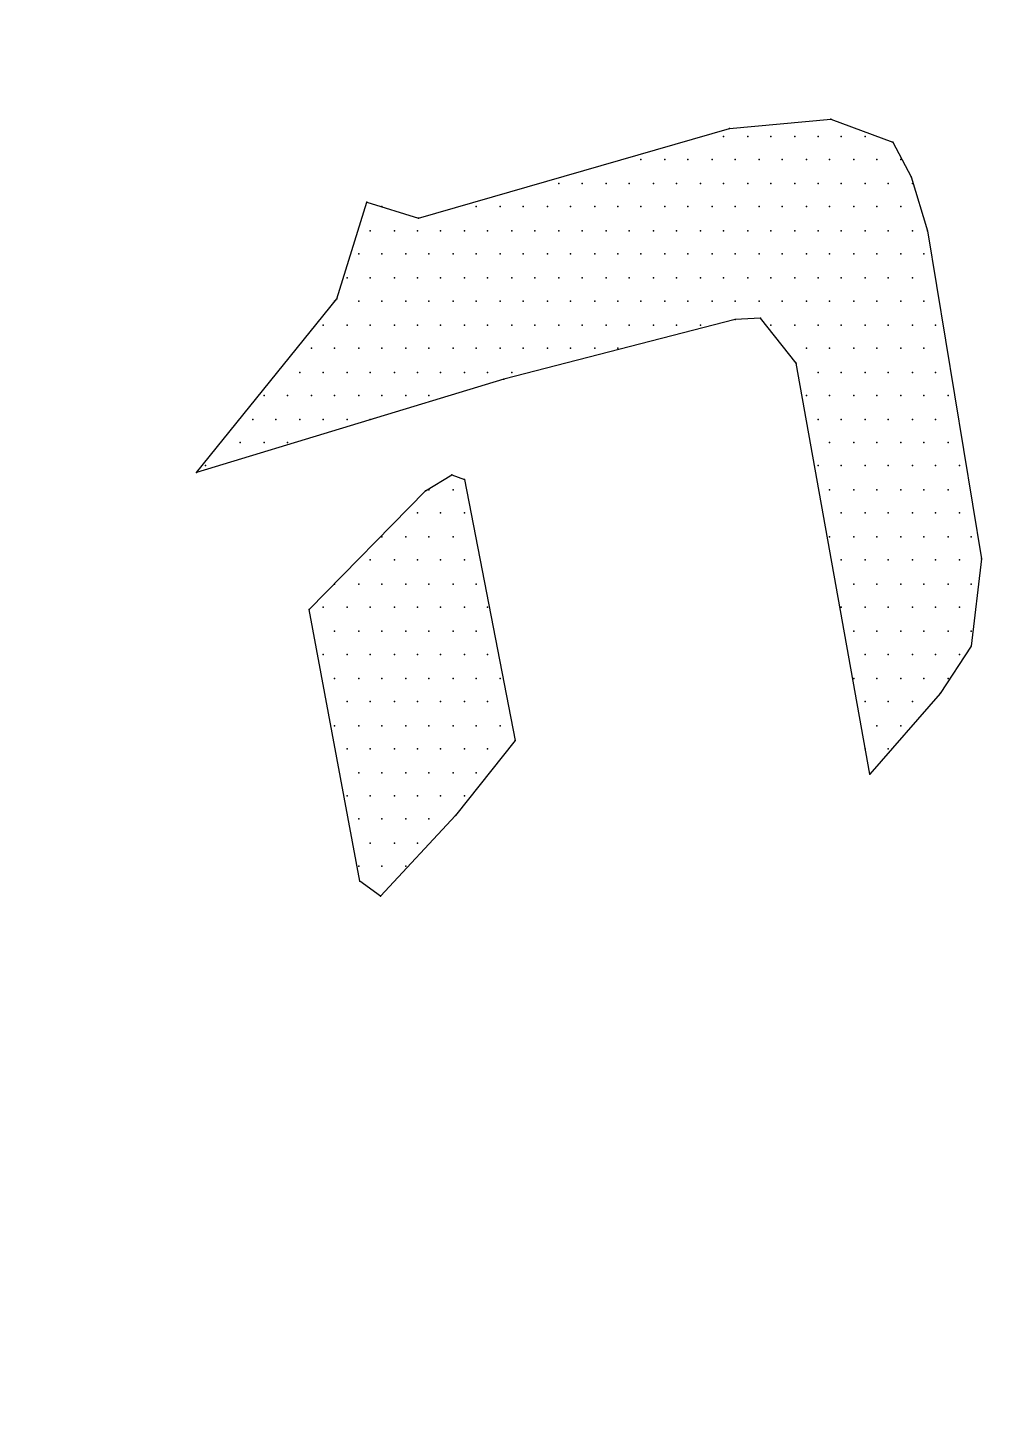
# Model space of a CAD drawing. Extents: x 180421 to 182279, y 668879 to 669787.
# Drawn here: x 181655.08 to 181659.53, y 669731.54 to 669737.87 of the extents above; entities that cross this region are included whole.
import ezdxf

# ---------------------------------------------------------------- set-up
doc = ezdxf.new("R2010")
doc.units = 0
doc.header["$LTSCALE"] = 2.5
doc.header["$MEASUREMENT"] = 0
doc.layers.add('KOTERET', color=1, linetype='CONTINUOUS')

msp = doc.modelspace()

# ---------------------------------------------------------------- linework, layer by layer
at = {"layer": 'KOTERET', "color": 1, "linetype": 'Continuous'}
msp.add_lwpolyline([(181659.6281, 669703.3352, 0.049045), (181670.0736, 669702.5857, 0.072972), (181685.3802, 669705.2459, 0.125195), (181695.1659, 669710.5821, 0.103069), (181700.5022, 669718.1035, 0.035565), (181700.8558, 669719.6289, 0.105225), (181700.613, 669724.2104, 0.105504), (181695.8363, 669731.4837, 0.107235), (181688.3729, 669736.2235, 0.064474), (181675.8901, 669739.6648, 0.055181), (181664.8007, 669739.9973, 0.081162), (181651.7742, 669737.3213, 0.05669), (181643.498, 669733.0354, 0.171614), (181637.4545, 669726.0102, 0.076301), (181636.5414, 669721.8932, 0.117637), (181638.0087, 669715.6122, 0.130118), (181642.7116, 669710.276, 0.070334), (181652.3812, 669705.1773, 0.047983), (181659.6281, 669703.3352)], format="xyb", dxfattribs=at)
at = {"layer": 'KOTERET', "color": 2, "linetype": 'Continuous'}
for points in [[(181658.2927, 669737.411), (181658.7572, 669737.4533)], [(181658.7572, 669737.4533), (181659.0422, 669737.3477)], [(181656.8676, 669736.9993), (181658.2927, 669737.411)], [(181658.2663, 669737.3741), (181658.2663, 669737.3741)], [(181658.3772, 669737.3741), (181658.3772, 669737.3741)], [(181658.4827, 669737.3741), (181658.4827, 669737.3741)], [(181658.5936, 669737.3741), (181658.5936, 669737.3741)], [(181658.6991, 669737.3741), (181658.6991, 669737.3741)], [(181658.8047, 669737.3741), (181658.8047, 669737.3741)], [(181658.9155, 669737.3741), (181658.9155, 669737.3741)], [(181659.0422, 669737.3477), (181659.1267, 669737.1894)], [(181657.8863, 669737.2685), (181657.8863, 669737.2685)], [(181657.9971, 669737.2685), (181657.9971, 669737.2685)], [(181658.1027, 669737.2685), (181658.1027, 669737.2685)], [(181658.2135, 669737.2685), (181658.2135, 669737.2685)], [(181658.3191, 669737.2685), (181658.3191, 669737.2685)], [(181658.4299, 669737.2685), (181658.4299, 669737.2685)], [(181658.5355, 669737.2685), (181658.5355, 669737.2685)], [(181658.6463, 669737.2685), (181658.6463, 669737.2685)], [(181658.7519, 669737.2685), (181658.7519, 669737.2685)], [(181658.8627, 669737.2685), (181658.8627, 669737.2685)], [(181658.9683, 669737.2685), (181658.9683, 669737.2685)], [(181659.0791, 669737.2685), (181659.0791, 669737.2685)], [(181659.1267, 669737.1894), (181659.2005, 669736.9413)], [(181657.5115, 669737.1577), (181657.5115, 669737.1577)], [(181657.6171, 669737.1577), (181657.6171, 669737.1577)], [(181657.7279, 669737.1577), (181657.7279, 669737.1577)], [(181657.8335, 669737.1577), (181657.8335, 669737.1577)], [(181657.9443, 669737.1577), (181657.9443, 669737.1577)], [(181658.0499, 669737.1577), (181658.0499, 669737.1577)], [(181658.1607, 669737.1577), (181658.1607, 669737.1577)], [(181658.2663, 669737.1577), (181658.2663, 669737.1577)], [(181658.3772, 669737.1577), (181658.3772, 669737.1577)], [(181658.4827, 669737.1577), (181658.4827, 669737.1577)], [(181658.5936, 669737.1577), (181658.5936, 669737.1577)], [(181658.6991, 669737.1577), (181658.6991, 669737.1577)], [(181658.8047, 669737.1577), (181658.8047, 669737.1577)], [(181658.9155, 669737.1577), (181658.9155, 669737.1577)], [(181659.0211, 669737.1577), (181659.0211, 669737.1577)], [(181659.1319, 669737.1577), (181659.1319, 669737.1577)], [(181656.4929, 669736.6299), (181656.6301, 669737.0732)], [(181656.6301, 669737.0732), (181656.8676, 669736.9993)], [(181656.6987, 669737.0521), (181656.6987, 669737.0521)], [(181657.1315, 669737.0521), (181657.1315, 669737.0521)], [(181657.2423, 669737.0521), (181657.2423, 669737.0521)], [(181657.3479, 669737.0521), (181657.3479, 669737.0521)], [(181657.4588, 669737.0521), (181657.4588, 669737.0521)], [(181657.5643, 669737.0521), (181657.5643, 669737.0521)], [(181657.6752, 669737.0521), (181657.6752, 669737.0521)], [(181657.7807, 669737.0521), (181657.7807, 669737.0521)], [(181657.8863, 669737.0521), (181657.8863, 669737.0521)], [(181657.9971, 669737.0521), (181657.9971, 669737.0521)], [(181658.1027, 669737.0521), (181658.1027, 669737.0521)], [(181658.2135, 669737.0521), (181658.2135, 669737.0521)], [(181658.3191, 669737.0521), (181658.3191, 669737.0521)], [(181658.4299, 669737.0521), (181658.4299, 669737.0521)], [(181658.5355, 669737.0521), (181658.5355, 669737.0521)], [(181658.6463, 669737.0521), (181658.6463, 669737.0521)], [(181658.7519, 669737.0521), (181658.7519, 669737.0521)], [(181658.8627, 669737.0521), (181658.8627, 669737.0521)], [(181658.9683, 669737.0521), (181658.9683, 669737.0521)], [(181659.0791, 669737.0521), (181659.0791, 669737.0521)], [(181656.6459, 669736.9413), (181656.6459, 669736.9413)], [(181656.7568, 669736.9413), (181656.7568, 669736.9413)], [(181656.8623, 669736.9413), (181656.8623, 669736.9413)], [(181656.9679, 669736.9413), (181656.9679, 669736.9413)], [(181657.0787, 669736.9413), (181657.0787, 669736.9413)], [(181657.1843, 669736.9413), (181657.1843, 669736.9413)], [(181657.2951, 669736.9413), (181657.2951, 669736.9413)], [(181657.4007, 669736.9413), (181657.4007, 669736.9413)], [(181657.5115, 669736.9413), (181657.5115, 669736.9413)], [(181657.6171, 669736.9413), (181657.6171, 669736.9413)], [(181657.7279, 669736.9413), (181657.7279, 669736.9413)], [(181657.8335, 669736.9413), (181657.8335, 669736.9413)], [(181657.9443, 669736.9413), (181657.9443, 669736.9413)], [(181658.0499, 669736.9413), (181658.0499, 669736.9413)], [(181658.1607, 669736.9413), (181658.1607, 669736.9413)], [(181658.2663, 669736.9413), (181658.2663, 669736.9413)], [(181658.3772, 669736.9413), (181658.3772, 669736.9413)], [(181658.4827, 669736.9413), (181658.4827, 669736.9413)], [(181658.5936, 669736.9413), (181658.5936, 669736.9413)], [(181658.6991, 669736.9413), (181658.6991, 669736.9413)], [(181658.8047, 669736.9413), (181658.8047, 669736.9413)], [(181658.9155, 669736.9413), (181658.9155, 669736.9413)], [(181659.0211, 669736.9413), (181659.0211, 669736.9413)], [(181659.1319, 669736.9413), (181659.1319, 669736.9413)], [(181659.2005, 669736.9413), (181659.4486, 669735.437)], [(181656.5931, 669736.8357), (181656.5931, 669736.8357)], [(181656.6987, 669736.8357), (181656.6987, 669736.8357)], [(181656.8095, 669736.8357), (181656.8095, 669736.8357)], [(181656.9151, 669736.8357), (181656.9151, 669736.8357)], [(181657.0259, 669736.8357), (181657.0259, 669736.8357)], [(181657.1315, 669736.8357), (181657.1315, 669736.8357)], [(181657.2423, 669736.8357), (181657.2423, 669736.8357)], [(181657.3479, 669736.8357), (181657.3479, 669736.8357)], [(181657.4588, 669736.8357), (181657.4588, 669736.8357)], [(181657.5643, 669736.8357), (181657.5643, 669736.8357)], [(181657.6752, 669736.8357), (181657.6752, 669736.8357)], [(181657.7807, 669736.8357), (181657.7807, 669736.8357)], [(181657.8863, 669736.8357), (181657.8863, 669736.8357)], [(181657.9971, 669736.8357), (181657.9971, 669736.8357)], [(181658.1027, 669736.8357), (181658.1027, 669736.8357)], [(181658.2135, 669736.8357), (181658.2135, 669736.8357)], [(181658.3191, 669736.8357), (181658.3191, 669736.8357)], [(181658.4299, 669736.8357), (181658.4299, 669736.8357)], [(181658.5355, 669736.8357), (181658.5355, 669736.8357)], [(181658.6463, 669736.8357), (181658.6463, 669736.8357)], [(181658.7519, 669736.8357), (181658.7519, 669736.8357)], [(181658.8627, 669736.8357), (181658.8627, 669736.8357)], [(181658.9683, 669736.8357), (181658.9683, 669736.8357)], [(181659.0791, 669736.8357), (181659.0791, 669736.8357)], [(181659.1847, 669736.8357), (181659.1847, 669736.8357)], [(181656.5404, 669736.7249), (181656.5404, 669736.7249)], [(181656.6459, 669736.7249), (181656.6459, 669736.7249)], [(181656.7568, 669736.7249), (181656.7568, 669736.7249)], [(181656.8623, 669736.7249), (181656.8623, 669736.7249)], [(181656.9679, 669736.7249), (181656.9679, 669736.7249)], [(181657.0787, 669736.7249), (181657.0787, 669736.7249)], [(181657.1843, 669736.7249), (181657.1843, 669736.7249)], [(181657.2951, 669736.7249), (181657.2951, 669736.7249)], [(181657.4007, 669736.7249), (181657.4007, 669736.7249)], [(181657.5115, 669736.7249), (181657.5115, 669736.7249)], [(181657.6171, 669736.7249), (181657.6171, 669736.7249)], [(181657.7279, 669736.7249), (181657.7279, 669736.7249)], [(181657.8335, 669736.7249), (181657.8335, 669736.7249)], [(181657.9443, 669736.7249), (181657.9443, 669736.7249)], [(181658.0499, 669736.7249), (181658.0499, 669736.7249)], [(181658.1607, 669736.7249), (181658.1607, 669736.7249)], [(181658.2663, 669736.7249), (181658.2663, 669736.7249)], [(181658.3772, 669736.7249), (181658.3772, 669736.7249)], [(181658.4827, 669736.7249), (181658.4827, 669736.7249)], [(181658.5936, 669736.7249), (181658.5936, 669736.7249)], [(181658.6991, 669736.7249), (181658.6991, 669736.7249)], [(181658.8047, 669736.7249), (181658.8047, 669736.7249)], [(181658.9155, 669736.7249), (181658.9155, 669736.7249)], [(181659.0211, 669736.7249), (181659.0211, 669736.7249)], [(181659.1319, 669736.7249), (181659.1319, 669736.7249)], [(181655.8489, 669735.8329), (181656.4929, 669736.6299)], [(181656.4823, 669736.6193), (181656.4823, 669736.6193)], [(181656.5931, 669736.6193), (181656.5931, 669736.6193)], [(181656.6987, 669736.6193), (181656.6987, 669736.6193)], [(181656.8095, 669736.6193), (181656.8095, 669736.6193)], [(181656.9151, 669736.6193), (181656.9151, 669736.6193)], [(181657.0259, 669736.6193), (181657.0259, 669736.6193)], [(181657.1315, 669736.6193), (181657.1315, 669736.6193)], [(181657.2423, 669736.6193), (181657.2423, 669736.6193)], [(181657.3479, 669736.6193), (181657.3479, 669736.6193)], [(181657.4588, 669736.6193), (181657.4588, 669736.6193)], [(181657.5643, 669736.6193), (181657.5643, 669736.6193)], [(181657.6752, 669736.6193), (181657.6752, 669736.6193)], [(181657.7807, 669736.6193), (181657.7807, 669736.6193)], [(181657.8863, 669736.6193), (181657.8863, 669736.6193)], [(181657.9971, 669736.6193), (181657.9971, 669736.6193)], [(181658.1027, 669736.6193), (181658.1027, 669736.6193)], [(181658.2135, 669736.6193), (181658.2135, 669736.6193)], [(181658.3191, 669736.6193), (181658.3191, 669736.6193)], [(181658.4299, 669736.6193), (181658.4299, 669736.6193)], [(181658.5355, 669736.6193), (181658.5355, 669736.6193)], [(181658.6463, 669736.6193), (181658.6463, 669736.6193)], [(181658.7519, 669736.6193), (181658.7519, 669736.6193)], [(181658.8627, 669736.6193), (181658.8627, 669736.6193)], [(181658.9683, 669736.6193), (181658.9683, 669736.6193)], [(181659.0791, 669736.6193), (181659.0791, 669736.6193)], [(181659.1847, 669736.6193), (181659.1847, 669736.6193)], [(181658.4352, 669736.5401), (181658.3191, 669736.5349)], [(181658.5988, 669736.3343), (181658.4352, 669736.5401)], [(181656.4295, 669736.5085), (181656.4295, 669736.5085)], [(181656.5404, 669736.5085), (181656.5404, 669736.5085)], [(181656.6459, 669736.5085), (181656.6459, 669736.5085)], [(181656.7568, 669736.5085), (181656.7568, 669736.5085)], [(181656.8623, 669736.5085), (181656.8623, 669736.5085)], [(181656.9679, 669736.5085), (181656.9679, 669736.5085)], [(181657.0787, 669736.5085), (181657.0787, 669736.5085)], [(181657.1843, 669736.5085), (181657.1843, 669736.5085)], [(181658.3191, 669736.5349), (181657.2582, 669736.2604)], [(181657.2951, 669736.5085), (181657.2951, 669736.5085)], [(181657.4007, 669736.5085), (181657.4007, 669736.5085)], [(181657.5115, 669736.5085), (181657.5115, 669736.5085)], [(181657.6171, 669736.5085), (181657.6171, 669736.5085)], [(181657.7279, 669736.5085), (181657.7279, 669736.5085)], [(181657.8335, 669736.5085), (181657.8335, 669736.5085)], [(181657.9443, 669736.5085), (181657.9443, 669736.5085)], [(181658.0499, 669736.5085), (181658.0499, 669736.5085)], [(181658.1607, 669736.5085), (181658.1607, 669736.5085)], [(181658.4827, 669736.5085), (181658.4827, 669736.5085)], [(181658.5936, 669736.5085), (181658.5936, 669736.5085)], [(181658.6991, 669736.5085), (181658.6991, 669736.5085)], [(181658.8047, 669736.5085), (181658.8047, 669736.5085)], [(181658.9155, 669736.5085), (181658.9155, 669736.5085)], [(181659.0211, 669736.5085), (181659.0211, 669736.5085)], [(181659.1319, 669736.5085), (181659.1319, 669736.5085)], [(181659.2375, 669736.5085), (181659.2375, 669736.5085)], [(181656.3767, 669736.4029), (181656.3767, 669736.4029)], [(181656.4823, 669736.4029), (181656.4823, 669736.4029)], [(181656.5931, 669736.4029), (181656.5931, 669736.4029)], [(181656.6987, 669736.4029), (181656.6987, 669736.4029)], [(181656.8095, 669736.4029), (181656.8095, 669736.4029)], [(181656.9151, 669736.4029), (181656.9151, 669736.4029)], [(181657.0259, 669736.4029), (181657.0259, 669736.4029)], [(181657.1315, 669736.4029), (181657.1315, 669736.4029)], [(181657.2423, 669736.4029), (181657.2423, 669736.4029)], [(181657.3479, 669736.4029), (181657.3479, 669736.4029)], [(181657.4588, 669736.4029), (181657.4588, 669736.4029)], [(181657.5643, 669736.4029), (181657.5643, 669736.4029)], [(181657.6752, 669736.4029), (181657.6752, 669736.4029)], [(181657.7807, 669736.4029), (181657.7807, 669736.4029)], [(181658.6463, 669736.4029), (181658.6463, 669736.4029)], [(181658.7519, 669736.4029), (181658.7519, 669736.4029)], [(181658.8627, 669736.4029), (181658.8627, 669736.4029)], [(181658.9683, 669736.4029), (181658.9683, 669736.4029)], [(181659.0791, 669736.4029), (181659.0791, 669736.4029)], [(181659.1847, 669736.4029), (181659.1847, 669736.4029)], [(181656.3239, 669736.2921), (181656.3239, 669736.2921)], [(181656.4295, 669736.2921), (181656.4295, 669736.2921)], [(181656.5404, 669736.2921), (181656.5404, 669736.2921)], [(181656.6459, 669736.2921), (181656.6459, 669736.2921)], [(181656.7568, 669736.2921), (181656.7568, 669736.2921)], [(181656.8623, 669736.2921), (181656.8623, 669736.2921)], [(181656.9679, 669736.2921), (181656.9679, 669736.2921)], [(181657.0787, 669736.2921), (181657.0787, 669736.2921)], [(181657.1843, 669736.2921), (181657.1843, 669736.2921)], [(181657.2951, 669736.2921), (181657.2951, 669736.2921)], [(181658.9366, 669734.45), (181658.5988, 669736.3343)], [(181658.6991, 669736.2921), (181658.6991, 669736.2921)], [(181658.8047, 669736.2921), (181658.8047, 669736.2921)], [(181658.9155, 669736.2921), (181658.9155, 669736.2921)], [(181659.0211, 669736.2921), (181659.0211, 669736.2921)], [(181659.1319, 669736.2921), (181659.1319, 669736.2921)], [(181659.2375, 669736.2921), (181659.2375, 669736.2921)], [(181657.2582, 669736.2604), (181655.8489, 669735.8329)], [(181656.1603, 669736.1865), (181656.1603, 669736.1865)], [(181656.2659, 669736.1865), (181656.2659, 669736.1865)], [(181656.3767, 669736.1865), (181656.3767, 669736.1865)], [(181656.4823, 669736.1865), (181656.4823, 669736.1865)], [(181656.5931, 669736.1865), (181656.5931, 669736.1865)], [(181656.6987, 669736.1865), (181656.6987, 669736.1865)], [(181656.8095, 669736.1865), (181656.8095, 669736.1865)], [(181656.9151, 669736.1865), (181656.9151, 669736.1865)], [(181658.6463, 669736.1865), (181658.6463, 669736.1865)], [(181658.7519, 669736.1865), (181658.7519, 669736.1865)], [(181658.8627, 669736.1865), (181658.8627, 669736.1865)], [(181658.9683, 669736.1865), (181658.9683, 669736.1865)], [(181659.0791, 669736.1865), (181659.0791, 669736.1865)], [(181659.1847, 669736.1865), (181659.1847, 669736.1865)], [(181659.2956, 669736.1865), (181659.2956, 669736.1865)], [(181656.1075, 669736.0757), (181656.1075, 669736.0757)], [(181656.2131, 669736.0757), (181656.2131, 669736.0757)], [(181656.3239, 669736.0757), (181656.3239, 669736.0757)], [(181656.4295, 669736.0757), (181656.4295, 669736.0757)], [(181656.5404, 669736.0757), (181656.5404, 669736.0757)], [(181656.6459, 669736.0757), (181656.6459, 669736.0757)], [(181658.6991, 669736.0757), (181658.6991, 669736.0757)], [(181658.8047, 669736.0757), (181658.8047, 669736.0757)], [(181658.9155, 669736.0757), (181658.9155, 669736.0757)], [(181659.0211, 669736.0757), (181659.0211, 669736.0757)], [(181659.1319, 669736.0757), (181659.1319, 669736.0757)], [(181659.2375, 669736.0757), (181659.2375, 669736.0757)], [(181656.0495, 669735.9701), (181656.0495, 669735.9701)], [(181656.1603, 669735.9701), (181656.1603, 669735.9701)], [(181656.2659, 669735.9701), (181656.2659, 669735.9701)], [(181658.7519, 669735.9701), (181658.7519, 669735.9701)], [(181658.8627, 669735.9701), (181658.8627, 669735.9701)], [(181658.9683, 669735.9701), (181658.9683, 669735.9701)], [(181659.0791, 669735.9701), (181659.0791, 669735.9701)], [(181659.1847, 669735.9701), (181659.1847, 669735.9701)], [(181659.2956, 669735.9701), (181659.2956, 669735.9701)], [(181655.8911, 669735.8645), (181655.8911, 669735.8645)], [(181658.6991, 669735.8645), (181658.6991, 669735.8645)], [(181658.8047, 669735.8645), (181658.8047, 669735.8645)], [(181658.9155, 669735.8645), (181658.9155, 669735.8645)], [(181659.0211, 669735.8645), (181659.0211, 669735.8645)], [(181659.1319, 669735.8645), (181659.1319, 669735.8645)], [(181659.2375, 669735.8645), (181659.2375, 669735.8645)], [(181659.3483, 669735.8645), (181659.3483, 669735.8645)], [(181656.8993, 669735.7484), (181657.0207, 669735.8223)], [(181657.0207, 669735.8223), (181657.0787, 669735.8012)], [(181657.0787, 669735.8012), (181657.311, 669734.6031)], [(181656.3662, 669735.2048), (181656.8993, 669735.7484)], [(181656.9151, 669735.7537), (181656.9151, 669735.7537)], [(181657.0259, 669735.7537), (181657.0259, 669735.7537)], [(181658.7519, 669735.7537), (181658.7519, 669735.7537)], [(181658.8627, 669735.7537), (181658.8627, 669735.7537)], [(181658.9683, 669735.7537), (181658.9683, 669735.7537)], [(181659.0791, 669735.7537), (181659.0791, 669735.7537)], [(181659.1847, 669735.7537), (181659.1847, 669735.7537)], [(181659.2956, 669735.7537), (181659.2956, 669735.7537)], [(181656.8623, 669735.6481), (181656.8623, 669735.6481)], [(181656.9679, 669735.6481), (181656.9679, 669735.6481)], [(181657.0787, 669735.6481), (181657.0787, 669735.6481)], [(181658.8047, 669735.6481), (181658.8047, 669735.6481)], [(181658.9155, 669735.6481), (181658.9155, 669735.6481)], [(181659.0211, 669735.6481), (181659.0211, 669735.6481)], [(181659.1319, 669735.6481), (181659.1319, 669735.6481)], [(181659.2375, 669735.6481), (181659.2375, 669735.6481)], [(181659.3483, 669735.6481), (181659.3483, 669735.6481)], [(181656.6987, 669735.5373), (181656.6987, 669735.5373)], [(181656.8095, 669735.5373), (181656.8095, 669735.5373)], [(181656.9151, 669735.5373), (181656.9151, 669735.5373)], [(181657.0259, 669735.5373), (181657.0259, 669735.5373)], [(181658.7519, 669735.5373), (181658.7519, 669735.5373)], [(181658.8627, 669735.5373), (181658.8627, 669735.5373)], [(181658.9683, 669735.5373), (181658.9683, 669735.5373)], [(181659.0791, 669735.5373), (181659.0791, 669735.5373)], [(181659.1847, 669735.5373), (181659.1847, 669735.5373)], [(181659.2956, 669735.5373), (181659.2956, 669735.5373)], [(181659.4011, 669735.5373), (181659.4011, 669735.5373)], [(181656.6459, 669735.4317), (181656.6459, 669735.4317)], [(181656.7568, 669735.4317), (181656.7568, 669735.4317)], [(181656.8623, 669735.4317), (181656.8623, 669735.4317)], [(181656.9679, 669735.4317), (181656.9679, 669735.4317)], [(181657.0787, 669735.4317), (181657.0787, 669735.4317)], [(181658.8047, 669735.4317), (181658.8047, 669735.4317)], [(181658.9155, 669735.4317), (181658.9155, 669735.4317)], [(181659.0211, 669735.4317), (181659.0211, 669735.4317)], [(181659.1319, 669735.4317), (181659.1319, 669735.4317)], [(181659.2375, 669735.4317), (181659.2375, 669735.4317)], [(181659.3483, 669735.4317), (181659.3483, 669735.4317)], [(181659.4486, 669735.437), (181659.4011, 669735.0359)], [(181656.4823, 669735.3209), (181656.4823, 669735.3209)], [(181656.5931, 669735.3209), (181656.5931, 669735.3209)], [(181656.6987, 669735.3209), (181656.6987, 669735.3209)], [(181656.8095, 669735.3209), (181656.8095, 669735.3209)], [(181656.9151, 669735.3209), (181656.9151, 669735.3209)], [(181657.0259, 669735.3209), (181657.0259, 669735.3209)], [(181657.1315, 669735.3209), (181657.1315, 669735.3209)], [(181658.8627, 669735.3209), (181658.8627, 669735.3209)], [(181658.9683, 669735.3209), (181658.9683, 669735.3209)], [(181659.0791, 669735.3209), (181659.0791, 669735.3209)], [(181659.1847, 669735.3209), (181659.1847, 669735.3209)], [(181659.2956, 669735.3209), (181659.2956, 669735.3209)], [(181659.4011, 669735.3209), (181659.4011, 669735.3209)], [(181656.4295, 669735.2153), (181656.4295, 669735.2153)], [(181656.5404, 669735.2153), (181656.5404, 669735.2153)], [(181656.6459, 669735.2153), (181656.6459, 669735.2153)], [(181656.7568, 669735.2153), (181656.7568, 669735.2153)], [(181656.8623, 669735.2153), (181656.8623, 669735.2153)], [(181656.9679, 669735.2153), (181656.9679, 669735.2153)], [(181657.0787, 669735.2153), (181657.0787, 669735.2153)], [(181657.1843, 669735.2153), (181657.1843, 669735.2153)], [(181658.8047, 669735.2153), (181658.8047, 669735.2153)], [(181658.9155, 669735.2153), (181658.9155, 669735.2153)], [(181659.0211, 669735.2153), (181659.0211, 669735.2153)], [(181659.1319, 669735.2153), (181659.1319, 669735.2153)], [(181659.2375, 669735.2153), (181659.2375, 669735.2153)], [(181659.3483, 669735.2153), (181659.3483, 669735.2153)], [(181656.5984, 669733.9591), (181656.3662, 669735.2048)], [(181656.4823, 669735.1045), (181656.4823, 669735.1045)], [(181656.5931, 669735.1045), (181656.5931, 669735.1045)], [(181656.6987, 669735.1045), (181656.6987, 669735.1045)], [(181656.8095, 669735.1045), (181656.8095, 669735.1045)], [(181656.9151, 669735.1045), (181656.9151, 669735.1045)], [(181657.0259, 669735.1045), (181657.0259, 669735.1045)], [(181657.1315, 669735.1045), (181657.1315, 669735.1045)], [(181658.8627, 669735.1045), (181658.8627, 669735.1045)], [(181658.9683, 669735.1045), (181658.9683, 669735.1045)], [(181659.0791, 669735.1045), (181659.0791, 669735.1045)], [(181659.1847, 669735.1045), (181659.1847, 669735.1045)], [(181659.2956, 669735.1045), (181659.2956, 669735.1045)], [(181659.4011, 669735.1045), (181659.4011, 669735.1045)], [(181659.4011, 669735.0359), (181659.2586, 669734.8195)], [(181656.4295, 669734.9989), (181656.4295, 669734.9989)], [(181656.5404, 669734.9989), (181656.5404, 669734.9989)], [(181656.6459, 669734.9989), (181656.6459, 669734.9989)], [(181656.7568, 669734.9989), (181656.7568, 669734.9989)], [(181656.8623, 669734.9989), (181656.8623, 669734.9989)], [(181656.9679, 669734.9989), (181656.9679, 669734.9989)], [(181657.0787, 669734.9989), (181657.0787, 669734.9989)], [(181657.1843, 669734.9989), (181657.1843, 669734.9989)], [(181658.9155, 669734.9989), (181658.9155, 669734.9989)], [(181659.0211, 669734.9989), (181659.0211, 669734.9989)], [(181659.1319, 669734.9989), (181659.1319, 669734.9989)], [(181659.2375, 669734.9989), (181659.2375, 669734.9989)], [(181659.3483, 669734.9989), (181659.3483, 669734.9989)], [(181656.4823, 669734.8881), (181656.4823, 669734.8881)], [(181656.5931, 669734.8881), (181656.5931, 669734.8881)], [(181656.6987, 669734.8881), (181656.6987, 669734.8881)], [(181656.8095, 669734.8881), (181656.8095, 669734.8881)], [(181656.9151, 669734.8881), (181656.9151, 669734.8881)], [(181657.0259, 669734.8881), (181657.0259, 669734.8881)], [(181657.1315, 669734.8881), (181657.1315, 669734.8881)], [(181657.2423, 669734.8881), (181657.2423, 669734.8881)], [(181658.8627, 669734.8881), (181658.8627, 669734.8881)], [(181658.9683, 669734.8881), (181658.9683, 669734.8881)], [(181659.0791, 669734.8881), (181659.0791, 669734.8881)], [(181659.1847, 669734.8881), (181659.1847, 669734.8881)], [(181659.2956, 669734.8881), (181659.2956, 669734.8881)], [(181656.5404, 669734.7825), (181656.5404, 669734.7825)], [(181656.6459, 669734.7825), (181656.6459, 669734.7825)], [(181656.7568, 669734.7825), (181656.7568, 669734.7825)], [(181656.8623, 669734.7825), (181656.8623, 669734.7825)], [(181656.9679, 669734.7825), (181656.9679, 669734.7825)], [(181657.0787, 669734.7825), (181657.0787, 669734.7825)], [(181657.1843, 669734.7825), (181657.1843, 669734.7825)], [(181658.9155, 669734.7825), (181658.9155, 669734.7825)], [(181659.2586, 669734.8195), (181658.9366, 669734.45)], [(181659.0211, 669734.7825), (181659.0211, 669734.7825)], [(181659.1319, 669734.7825), (181659.1319, 669734.7825)], [(181656.4823, 669734.6717), (181656.4823, 669734.6717)], [(181656.5931, 669734.6717), (181656.5931, 669734.6717)], [(181656.6987, 669734.6717), (181656.6987, 669734.6717)], [(181656.8095, 669734.6717), (181656.8095, 669734.6717)], [(181656.9151, 669734.6717), (181656.9151, 669734.6717)], [(181657.0259, 669734.6717), (181657.0259, 669734.6717)], [(181657.1315, 669734.6717), (181657.1315, 669734.6717)], [(181657.2423, 669734.6717), (181657.2423, 669734.6717)], [(181658.9683, 669734.6717), (181658.9683, 669734.6717)], [(181659.0791, 669734.6717), (181659.0791, 669734.6717)], [(181657.311, 669734.6031), (181657.0365, 669734.26)], [(181656.5404, 669734.5661), (181656.5404, 669734.5661)], [(181656.6459, 669734.5661), (181656.6459, 669734.5661)], [(181656.7568, 669734.5661), (181656.7568, 669734.5661)], [(181656.8623, 669734.5661), (181656.8623, 669734.5661)], [(181656.9679, 669734.5661), (181656.9679, 669734.5661)], [(181657.0787, 669734.5661), (181657.0787, 669734.5661)], [(181657.1843, 669734.5661), (181657.1843, 669734.5661)], [(181658.9155, 669734.5661), (181658.9155, 669734.5661)], [(181659.0211, 669734.5661), (181659.0211, 669734.5661)], [(181656.5931, 669734.4553), (181656.5931, 669734.4553)], [(181656.6987, 669734.4553), (181656.6987, 669734.4553)], [(181656.8095, 669734.4553), (181656.8095, 669734.4553)], [(181656.9151, 669734.4553), (181656.9151, 669734.4553)], [(181657.0259, 669734.4553), (181657.0259, 669734.4553)], [(181657.1315, 669734.4553), (181657.1315, 669734.4553)], [(181656.5404, 669734.3497), (181656.5404, 669734.3497)], [(181656.6459, 669734.3497), (181656.6459, 669734.3497)], [(181656.7568, 669734.3497), (181656.7568, 669734.3497)], [(181656.8623, 669734.3497), (181656.8623, 669734.3497)], [(181656.9679, 669734.3497), (181656.9679, 669734.3497)], [(181657.0787, 669734.3497), (181657.0787, 669734.3497)], [(181657.0365, 669734.26), (181656.6934, 669733.8905)], [(181656.5931, 669734.2441), (181656.5931, 669734.2441)], [(181656.6987, 669734.2441), (181656.6987, 669734.2441)], [(181656.8095, 669734.2441), (181656.8095, 669734.2441)], [(181656.9151, 669734.2441), (181656.9151, 669734.2441)], [(181656.6459, 669734.1333), (181656.6459, 669734.1333)], [(181656.7568, 669734.1333), (181656.7568, 669734.1333)], [(181656.8623, 669734.1333), (181656.8623, 669734.1333)], [(181656.5931, 669734.0277), (181656.5931, 669734.0277)], [(181656.6987, 669734.0277), (181656.6987, 669734.0277)], [(181656.8095, 669734.0277), (181656.8095, 669734.0277)], [(181656.6934, 669733.8905), (181656.5984, 669733.9591)]]:
    msp.add_lwpolyline(points, dxfattribs=at)
at = {"layer": 'KOTERET', "color": 1}
for p in [(181658.7572, 669737.4533), (181658.7572, 669737.4533), (181658.2663, 669737.3741), (181658.2663, 669737.3741), (181658.2927, 669737.411), (181658.2927, 669737.411), (181658.3772, 669737.3741), (181658.3772, 669737.3741), (181658.4827, 669737.3741), (181658.4827, 669737.3741), (181658.5936, 669737.3741), (181658.5936, 669737.3741), (181658.6991, 669737.3741), (181658.6991, 669737.3741), (181658.8047, 669737.3741), (181658.8047, 669737.3741), (181658.9155, 669737.3741), (181658.9155, 669737.3741), (181659.0422, 669737.3477), (181659.0422, 669737.3477), (181657.8863, 669737.2685), (181657.8863, 669737.2685), (181657.9971, 669737.2685), (181657.9971, 669737.2685), (181658.1027, 669737.2685), (181658.1027, 669737.2685), (181658.2135, 669737.2685), (181658.2135, 669737.2685), (181658.3191, 669737.2685), (181658.3191, 669737.2685), (181658.4299, 669737.2685), (181658.4299, 669737.2685), (181658.5355, 669737.2685), (181658.5355, 669737.2685), (181658.6463, 669737.2685), (181658.6463, 669737.2685), (181658.7519, 669737.2685), (181658.7519, 669737.2685), (181658.8627, 669737.2685), (181658.8627, 669737.2685), (181658.9683, 669737.2685), (181658.9683, 669737.2685), (181659.0791, 669737.2685), (181659.0791, 669737.2685), (181659.1267, 669737.1894), (181659.1267, 669737.1894), (181657.5115, 669737.1577), (181657.5115, 669737.1577), (181657.6171, 669737.1577), (181657.6171, 669737.1577), (181657.7279, 669737.1577), (181657.7279, 669737.1577), (181657.8335, 669737.1577), (181657.8335, 669737.1577), (181657.9443, 669737.1577), (181657.9443, 669737.1577), (181658.0499, 669737.1577), (181658.0499, 669737.1577), (181658.1607, 669737.1577), (181658.1607, 669737.1577), (181658.2663, 669737.1577), (181658.2663, 669737.1577), (181658.3772, 669737.1577), (181658.3772, 669737.1577), (181658.4827, 669737.1577), (181658.4827, 669737.1577), (181658.5936, 669737.1577), (181658.5936, 669737.1577), (181658.6991, 669737.1577), (181658.6991, 669737.1577), (181658.8047, 669737.1577), (181658.8047, 669737.1577), (181658.9155, 669737.1577), (181658.9155, 669737.1577), (181659.0211, 669737.1577), (181659.0211, 669737.1577), (181659.1319, 669737.1577), (181659.1319, 669737.1577), (181656.6301, 669737.0732), (181656.6301, 669737.0732), (181656.6987, 669737.0521), (181656.6987, 669737.0521), (181657.1315, 669737.0521), (181657.1315, 669737.0521), (181657.2423, 669737.0521), (181657.2423, 669737.0521), (181657.3479, 669737.0521), (181657.3479, 669737.0521), (181657.4588, 669737.0521), (181657.4588, 669737.0521), (181657.5643, 669737.0521), (181657.5643, 669737.0521), (181657.6752, 669737.0521), (181657.6752, 669737.0521), (181657.7807, 669737.0521), (181657.7807, 669737.0521), (181657.8863, 669737.0521), (181657.8863, 669737.0521), (181657.9971, 669737.0521), (181657.9971, 669737.0521), (181658.1027, 669737.0521), (181658.1027, 669737.0521), (181658.2135, 669737.0521), (181658.2135, 669737.0521), (181658.3191, 669737.0521), (181658.3191, 669737.0521), (181658.4299, 669737.0521), (181658.4299, 669737.0521), (181658.5355, 669737.0521), (181658.5355, 669737.0521), (181658.6463, 669737.0521), (181658.6463, 669737.0521), (181658.7519, 669737.0521), (181658.7519, 669737.0521), (181658.8627, 669737.0521), (181658.8627, 669737.0521), (181658.9683, 669737.0521), (181658.9683, 669737.0521), (181659.0791, 669737.0521), (181659.0791, 669737.0521), (181656.8676, 669736.9993), (181656.8676, 669736.9993), (181656.6459, 669736.9413), (181656.6459, 669736.9413), (181656.7568, 669736.9413), (181656.7568, 669736.9413), (181656.8623, 669736.9413), (181656.8623, 669736.9413), (181656.9679, 669736.9413), (181656.9679, 669736.9413), (181657.0787, 669736.9413), (181657.0787, 669736.9413), (181657.1843, 669736.9413), (181657.1843, 669736.9413), (181657.2951, 669736.9413), (181657.2951, 669736.9413), (181657.4007, 669736.9413), (181657.4007, 669736.9413), (181657.5115, 669736.9413), (181657.5115, 669736.9413), (181657.6171, 669736.9413), (181657.6171, 669736.9413), (181657.7279, 669736.9413), (181657.7279, 669736.9413), (181657.8335, 669736.9413), (181657.8335, 669736.9413), (181657.9443, 669736.9413), (181657.9443, 669736.9413), (181658.0499, 669736.9413), (181658.0499, 669736.9413), (181658.1607, 669736.9413), (181658.1607, 669736.9413), (181658.2663, 669736.9413), (181658.2663, 669736.9413), (181658.3772, 669736.9413), (181658.3772, 669736.9413), (181658.4827, 669736.9413), (181658.4827, 669736.9413), (181658.5936, 669736.9413), (181658.5936, 669736.9413), (181658.6991, 669736.9413), (181658.6991, 669736.9413), (181658.8047, 669736.9413), (181658.8047, 669736.9413), (181658.9155, 669736.9413), (181658.9155, 669736.9413), (181659.0211, 669736.9413), (181659.0211, 669736.9413), (181659.1319, 669736.9413), (181659.1319, 669736.9413), (181659.2005, 669736.9413), (181659.2005, 669736.9413), (181656.5931, 669736.8357), (181656.5931, 669736.8357), (181656.6987, 669736.8357), (181656.6987, 669736.8357), (181656.8095, 669736.8357), (181656.8095, 669736.8357), (181656.9151, 669736.8357), (181656.9151, 669736.8357), (181657.0259, 669736.8357), (181657.0259, 669736.8357), (181657.1315, 669736.8357), (181657.1315, 669736.8357), (181657.2423, 669736.8357), (181657.2423, 669736.8357), (181657.3479, 669736.8357), (181657.3479, 669736.8357), (181657.4588, 669736.8357), (181657.4588, 669736.8357), (181657.5643, 669736.8357), (181657.5643, 669736.8357), (181657.6752, 669736.8357), (181657.6752, 669736.8357), (181657.7807, 669736.8357), (181657.7807, 669736.8357), (181657.8863, 669736.8357), (181657.8863, 669736.8357), (181657.9971, 669736.8357), (181657.9971, 669736.8357), (181658.1027, 669736.8357), (181658.1027, 669736.8357), (181658.2135, 669736.8357), (181658.2135, 669736.8357), (181658.3191, 669736.8357), (181658.3191, 669736.8357), (181658.4299, 669736.8357), (181658.4299, 669736.8357), (181658.5355, 669736.8357), (181658.5355, 669736.8357), (181658.6463, 669736.8357), (181658.6463, 669736.8357), (181658.7519, 669736.8357), (181658.7519, 669736.8357), (181658.8627, 669736.8357), (181658.8627, 669736.8357), (181658.9683, 669736.8357), (181658.9683, 669736.8357), (181659.0791, 669736.8357), (181659.0791, 669736.8357), (181659.1847, 669736.8357), (181659.1847, 669736.8357), (181656.5404, 669736.7249), (181656.5404, 669736.7249), (181656.6459, 669736.7249), (181656.6459, 669736.7249), (181656.7568, 669736.7249), (181656.7568, 669736.7249), (181656.8623, 669736.7249), (181656.8623, 669736.7249), (181656.9679, 669736.7249), (181656.9679, 669736.7249), (181657.0787, 669736.7249), (181657.0787, 669736.7249), (181657.1843, 669736.7249), (181657.1843, 669736.7249), (181657.2951, 669736.7249), (181657.2951, 669736.7249), (181657.4007, 669736.7249), (181657.4007, 669736.7249), (181657.5115, 669736.7249), (181657.5115, 669736.7249), (181657.6171, 669736.7249), (181657.6171, 669736.7249), (181657.7279, 669736.7249), (181657.7279, 669736.7249), (181657.8335, 669736.7249), (181657.8335, 669736.7249), (181657.9443, 669736.7249), (181657.9443, 669736.7249), (181658.0499, 669736.7249), (181658.0499, 669736.7249), (181658.1607, 669736.7249), (181658.1607, 669736.7249), (181658.2663, 669736.7249), (181658.2663, 669736.7249), (181658.3772, 669736.7249), (181658.3772, 669736.7249), (181658.4827, 669736.7249), (181658.4827, 669736.7249), (181658.5936, 669736.7249), (181658.5936, 669736.7249), (181658.6991, 669736.7249), (181658.6991, 669736.7249), (181658.8047, 669736.7249), (181658.8047, 669736.7249), (181658.9155, 669736.7249), (181658.9155, 669736.7249), (181659.0211, 669736.7249), (181659.0211, 669736.7249), (181659.1319, 669736.7249), (181659.1319, 669736.7249), (181656.4823, 669736.6193), (181656.4823, 669736.6193), (181656.4929, 669736.6299), (181656.4929, 669736.6299), (181656.5931, 669736.6193), (181656.5931, 669736.6193), (181656.6987, 669736.6193), (181656.6987, 669736.6193), (181656.8095, 669736.6193), (181656.8095, 669736.6193), (181656.9151, 669736.6193), (181656.9151, 669736.6193), (181657.0259, 669736.6193), (181657.0259, 669736.6193), (181657.1315, 669736.6193), (181657.1315, 669736.6193), (181657.2423, 669736.6193), (181657.2423, 669736.6193), (181657.3479, 669736.6193), (181657.3479, 669736.6193), (181657.4588, 669736.6193), (181657.4588, 669736.6193), (181657.5643, 669736.6193), (181657.5643, 669736.6193), (181657.6752, 669736.6193), (181657.6752, 669736.6193), (181657.7807, 669736.6193), (181657.7807, 669736.6193), (181657.8863, 669736.6193), (181657.8863, 669736.6193), (181657.9971, 669736.6193), (181657.9971, 669736.6193), (181658.1027, 669736.6193), (181658.1027, 669736.6193), (181658.2135, 669736.6193), (181658.2135, 669736.6193), (181658.3191, 669736.6193), (181658.3191, 669736.6193), (181658.4299, 669736.6193), (181658.4299, 669736.6193), (181658.5355, 669736.6193), (181658.5355, 669736.6193), (181658.6463, 669736.6193), (181658.6463, 669736.6193), (181658.7519, 669736.6193), (181658.7519, 669736.6193), (181658.8627, 669736.6193), (181658.8627, 669736.6193), (181658.9683, 669736.6193), (181658.9683, 669736.6193), (181659.0791, 669736.6193), (181659.0791, 669736.6193), (181659.1847, 669736.6193), (181659.1847, 669736.6193), (181658.4352, 669736.5401), (181658.4352, 669736.5401), (181656.4295, 669736.5085), (181656.4295, 669736.5085), (181656.5404, 669736.5085), (181656.5404, 669736.5085), (181656.6459, 669736.5085), (181656.6459, 669736.5085), (181656.7568, 669736.5085), (181656.7568, 669736.5085), (181656.8623, 669736.5085), (181656.8623, 669736.5085), (181656.9679, 669736.5085), (181656.9679, 669736.5085), (181657.0787, 669736.5085), (181657.0787, 669736.5085), (181657.1843, 669736.5085), (181657.1843, 669736.5085), (181657.2951, 669736.5085), (181657.2951, 669736.5085), (181657.4007, 669736.5085), (181657.4007, 669736.5085), (181657.5115, 669736.5085), (181657.5115, 669736.5085), (181657.6171, 669736.5085), (181657.6171, 669736.5085), (181657.7279, 669736.5085), (181657.7279, 669736.5085), (181657.8335, 669736.5085), (181657.8335, 669736.5085), (181657.9443, 669736.5085), (181657.9443, 669736.5085), (181658.0499, 669736.5085), (181658.0499, 669736.5085), (181658.1607, 669736.5085), (181658.1607, 669736.5085), (181658.3191, 669736.5349), (181658.3191, 669736.5349), (181658.4827, 669736.5085), (181658.4827, 669736.5085), (181658.5936, 669736.5085), (181658.5936, 669736.5085), (181658.6991, 669736.5085), (181658.6991, 669736.5085), (181658.8047, 669736.5085), (181658.8047, 669736.5085), (181658.9155, 669736.5085), (181658.9155, 669736.5085), (181659.0211, 669736.5085), (181659.0211, 669736.5085), (181659.1319, 669736.5085), (181659.1319, 669736.5085), (181659.2375, 669736.5085), (181659.2375, 669736.5085), (181656.3767, 669736.4029), (181656.3767, 669736.4029), (181656.4823, 669736.4029), (181656.4823, 669736.4029), (181656.5931, 669736.4029), (181656.5931, 669736.4029), (181656.6987, 669736.4029), (181656.6987, 669736.4029), (181656.8095, 669736.4029), (181656.8095, 669736.4029), (181656.9151, 669736.4029), (181656.9151, 669736.4029), (181657.0259, 669736.4029), (181657.0259, 669736.4029), (181657.1315, 669736.4029), (181657.1315, 669736.4029), (181657.2423, 669736.4029), (181657.2423, 669736.4029), (181657.3479, 669736.4029), (181657.3479, 669736.4029), (181657.4588, 669736.4029), (181657.4588, 669736.4029), (181657.5643, 669736.4029), (181657.5643, 669736.4029), (181657.6752, 669736.4029), (181657.6752, 669736.4029), (181657.7807, 669736.4029), (181657.7807, 669736.4029), (181658.6463, 669736.4029), (181658.6463, 669736.4029), (181658.7519, 669736.4029), (181658.7519, 669736.4029), (181658.8627, 669736.4029), (181658.8627, 669736.4029), (181658.9683, 669736.4029), (181658.9683, 669736.4029), (181659.0791, 669736.4029), (181659.0791, 669736.4029), (181659.1847, 669736.4029), (181659.1847, 669736.4029), (181656.3239, 669736.2921), (181656.3239, 669736.2921), (181656.4295, 669736.2921), (181656.4295, 669736.2921), (181656.5404, 669736.2921), (181656.5404, 669736.2921), (181656.6459, 669736.2921), (181656.6459, 669736.2921), (181656.7568, 669736.2921), (181656.7568, 669736.2921), (181656.8623, 669736.2921), (181656.8623, 669736.2921), (181656.9679, 669736.2921), (181656.9679, 669736.2921), (181657.0787, 669736.2921), (181657.0787, 669736.2921), (181657.1843, 669736.2921), (181657.1843, 669736.2921), (181657.2951, 669736.2921), (181657.2951, 669736.2921), (181658.5988, 669736.3343), (181658.5988, 669736.3343), (181658.6991, 669736.2921), (181658.6991, 669736.2921), (181658.8047, 669736.2921), (181658.8047, 669736.2921), (181658.9155, 669736.2921), (181658.9155, 669736.2921), (181659.0211, 669736.2921), (181659.0211, 669736.2921), (181659.1319, 669736.2921), (181659.1319, 669736.2921), (181659.2375, 669736.2921), (181659.2375, 669736.2921), (181657.2582, 669736.2604), (181657.2582, 669736.2604), (181656.1603, 669736.1865), (181656.1603, 669736.1865), (181656.2659, 669736.1865), (181656.2659, 669736.1865), (181656.3767, 669736.1865), (181656.3767, 669736.1865), (181656.4823, 669736.1865), (181656.4823, 669736.1865), (181656.5931, 669736.1865), (181656.5931, 669736.1865), (181656.6987, 669736.1865), (181656.6987, 669736.1865), (181656.8095, 669736.1865), (181656.8095, 669736.1865), (181656.9151, 669736.1865), (181656.9151, 669736.1865), (181658.6463, 669736.1865), (181658.6463, 669736.1865), (181658.7519, 669736.1865), (181658.7519, 669736.1865), (181658.8627, 669736.1865), (181658.8627, 669736.1865), (181658.9683, 669736.1865), (181658.9683, 669736.1865), (181659.0791, 669736.1865), (181659.0791, 669736.1865), (181659.1847, 669736.1865), (181659.1847, 669736.1865), (181659.2956, 669736.1865), (181659.2956, 669736.1865), (181656.1075, 669736.0757), (181656.1075, 669736.0757), (181656.2131, 669736.0757), (181656.2131, 669736.0757), (181656.3239, 669736.0757), (181656.3239, 669736.0757), (181656.4295, 669736.0757), (181656.4295, 669736.0757), (181656.5404, 669736.0757), (181656.5404, 669736.0757), (181656.6459, 669736.0757), (181656.6459, 669736.0757), (181658.6991, 669736.0757), (181658.6991, 669736.0757), (181658.8047, 669736.0757), (181658.8047, 669736.0757), (181658.9155, 669736.0757), (181658.9155, 669736.0757), (181659.0211, 669736.0757), (181659.0211, 669736.0757), (181659.1319, 669736.0757), (181659.1319, 669736.0757), (181659.2375, 669736.0757), (181659.2375, 669736.0757), (181656.0495, 669735.9701), (181656.0495, 669735.9701), (181656.1603, 669735.9701), (181656.1603, 669735.9701), (181656.2659, 669735.9701), (181656.2659, 669735.9701), (181658.7519, 669735.9701), (181658.7519, 669735.9701), (181658.8627, 669735.9701), (181658.8627, 669735.9701), (181658.9683, 669735.9701), (181658.9683, 669735.9701), (181659.0791, 669735.9701), (181659.0791, 669735.9701), (181659.1847, 669735.9701), (181659.1847, 669735.9701), (181659.2956, 669735.9701), (181659.2956, 669735.9701), (181655.8911, 669735.8645), (181655.8911, 669735.8645), (181658.6991, 669735.8645), (181658.6991, 669735.8645), (181658.8047, 669735.8645), (181658.8047, 669735.8645), (181658.9155, 669735.8645), (181658.9155, 669735.8645), (181659.0211, 669735.8645), (181659.0211, 669735.8645), (181659.1319, 669735.8645), (181659.1319, 669735.8645), (181659.2375, 669735.8645), (181659.2375, 669735.8645), (181659.3483, 669735.8645), (181659.3483, 669735.8645), (181655.8489, 669735.8329), (181655.8489, 669735.8329), (181657.0207, 669735.8223), (181657.0207, 669735.8223), (181657.0787, 669735.8012), (181657.0787, 669735.8012), (181656.8993, 669735.7484), (181656.8993, 669735.7484), (181656.9151, 669735.7537), (181656.9151, 669735.7537), (181657.0259, 669735.7537), (181657.0259, 669735.7537), (181658.7519, 669735.7537), (181658.7519, 669735.7537), (181658.8627, 669735.7537), (181658.8627, 669735.7537), (181658.9683, 669735.7537), (181658.9683, 669735.7537), (181659.0791, 669735.7537), (181659.0791, 669735.7537), (181659.1847, 669735.7537), (181659.1847, 669735.7537), (181659.2956, 669735.7537), (181659.2956, 669735.7537), (181656.8623, 669735.6481), (181656.8623, 669735.6481), (181656.9679, 669735.6481), (181656.9679, 669735.6481), (181657.0787, 669735.6481), (181657.0787, 669735.6481), (181658.8047, 669735.6481), (181658.8047, 669735.6481), (181658.9155, 669735.6481), (181658.9155, 669735.6481), (181659.0211, 669735.6481), (181659.0211, 669735.6481), (181659.1319, 669735.6481), (181659.1319, 669735.6481), (181659.2375, 669735.6481), (181659.2375, 669735.6481), (181659.3483, 669735.6481), (181659.3483, 669735.6481), (181656.6987, 669735.5373), (181656.6987, 669735.5373), (181656.8095, 669735.5373), (181656.8095, 669735.5373), (181656.9151, 669735.5373), (181656.9151, 669735.5373), (181657.0259, 669735.5373), (181657.0259, 669735.5373), (181658.7519, 669735.5373), (181658.7519, 669735.5373), (181658.8627, 669735.5373), (181658.8627, 669735.5373), (181658.9683, 669735.5373), (181658.9683, 669735.5373), (181659.0791, 669735.5373), (181659.0791, 669735.5373), (181659.1847, 669735.5373), (181659.1847, 669735.5373), (181659.2956, 669735.5373), (181659.2956, 669735.5373), (181659.4011, 669735.5373), (181659.4011, 669735.5373), (181656.6459, 669735.4317), (181656.6459, 669735.4317), (181656.7568, 669735.4317), (181656.7568, 669735.4317), (181656.8623, 669735.4317), (181656.8623, 669735.4317), (181656.9679, 669735.4317), (181656.9679, 669735.4317), (181657.0787, 669735.4317), (181657.0787, 669735.4317), (181658.8047, 669735.4317), (181658.8047, 669735.4317), (181658.9155, 669735.4317), (181658.9155, 669735.4317), (181659.0211, 669735.4317), (181659.0211, 669735.4317), (181659.1319, 669735.4317), (181659.1319, 669735.4317), (181659.2375, 669735.4317), (181659.2375, 669735.4317), (181659.3483, 669735.4317), (181659.3483, 669735.4317), (181659.4486, 669735.437), (181659.4486, 669735.437), (181656.4823, 669735.3209), (181656.4823, 669735.3209), (181656.5931, 669735.3209), (181656.5931, 669735.3209), (181656.6987, 669735.3209), (181656.6987, 669735.3209), (181656.8095, 669735.3209), (181656.8095, 669735.3209), (181656.9151, 669735.3209), (181656.9151, 669735.3209), (181657.0259, 669735.3209), (181657.0259, 669735.3209), (181657.1315, 669735.3209), (181657.1315, 669735.3209), (181658.8627, 669735.3209), (181658.8627, 669735.3209), (181658.9683, 669735.3209), (181658.9683, 669735.3209), (181659.0791, 669735.3209), (181659.0791, 669735.3209), (181659.1847, 669735.3209), (181659.1847, 669735.3209), (181659.2956, 669735.3209), (181659.2956, 669735.3209), (181659.4011, 669735.3209), (181659.4011, 669735.3209), (181656.4295, 669735.2153), (181656.4295, 669735.2153), (181656.5404, 669735.2153), (181656.5404, 669735.2153), (181656.6459, 669735.2153), (181656.6459, 669735.2153), (181656.7568, 669735.2153), (181656.7568, 669735.2153), (181656.8623, 669735.2153), (181656.8623, 669735.2153), (181656.9679, 669735.2153), (181656.9679, 669735.2153), (181657.0787, 669735.2153), (181657.0787, 669735.2153), (181657.1843, 669735.2153), (181657.1843, 669735.2153), (181658.8047, 669735.2153), (181658.8047, 669735.2153), (181658.9155, 669735.2153), (181658.9155, 669735.2153), (181659.0211, 669735.2153), (181659.0211, 669735.2153), (181659.1319, 669735.2153), (181659.1319, 669735.2153), (181659.2375, 669735.2153), (181659.2375, 669735.2153), (181659.3483, 669735.2153), (181659.3483, 669735.2153), (181656.3662, 669735.2048), (181656.3662, 669735.2048), (181656.4823, 669735.1045), (181656.4823, 669735.1045), (181656.5931, 669735.1045), (181656.5931, 669735.1045), (181656.6987, 669735.1045), (181656.6987, 669735.1045), (181656.8095, 669735.1045), (181656.8095, 669735.1045), (181656.9151, 669735.1045), (181656.9151, 669735.1045), (181657.0259, 669735.1045), (181657.0259, 669735.1045), (181657.1315, 669735.1045), (181657.1315, 669735.1045), (181658.8627, 669735.1045), (181658.8627, 669735.1045), (181658.9683, 669735.1045), (181658.9683, 669735.1045), (181659.0791, 669735.1045), (181659.0791, 669735.1045), (181659.1847, 669735.1045), (181659.1847, 669735.1045), (181659.2956, 669735.1045), (181659.2956, 669735.1045), (181659.4011, 669735.1045), (181659.4011, 669735.1045), (181659.4011, 669735.0359), (181659.4011, 669735.0359), (181656.4295, 669734.9989), (181656.4295, 669734.9989), (181656.5404, 669734.9989), (181656.5404, 669734.9989), (181656.6459, 669734.9989), (181656.6459, 669734.9989), (181656.7568, 669734.9989), (181656.7568, 669734.9989), (181656.8623, 669734.9989), (181656.8623, 669734.9989), (181656.9679, 669734.9989), (181656.9679, 669734.9989), (181657.0787, 669734.9989), (181657.0787, 669734.9989), (181657.1843, 669734.9989), (181657.1843, 669734.9989), (181658.9155, 669734.9989), (181658.9155, 669734.9989), (181659.0211, 669734.9989), (181659.0211, 669734.9989), (181659.1319, 669734.9989), (181659.1319, 669734.9989), (181659.2375, 669734.9989), (181659.2375, 669734.9989), (181659.3483, 669734.9989), (181659.3483, 669734.9989), (181656.4823, 669734.8881), (181656.4823, 669734.8881), (181656.5931, 669734.8881), (181656.5931, 669734.8881), (181656.6987, 669734.8881), (181656.6987, 669734.8881), (181656.8095, 669734.8881), (181656.8095, 669734.8881), (181656.9151, 669734.8881), (181656.9151, 669734.8881), (181657.0259, 669734.8881), (181657.0259, 669734.8881), (181657.1315, 669734.8881), (181657.1315, 669734.8881), (181657.2423, 669734.8881), (181657.2423, 669734.8881), (181658.8627, 669734.8881), (181658.8627, 669734.8881), (181658.9683, 669734.8881), (181658.9683, 669734.8881), (181659.0791, 669734.8881), (181659.0791, 669734.8881), (181659.1847, 669734.8881), (181659.1847, 669734.8881), (181659.2956, 669734.8881), (181659.2956, 669734.8881), (181656.5404, 669734.7825), (181656.5404, 669734.7825), (181656.6459, 669734.7825), (181656.6459, 669734.7825), (181656.7568, 669734.7825), (181656.7568, 669734.7825), (181656.8623, 669734.7825), (181656.8623, 669734.7825), (181656.9679, 669734.7825), (181656.9679, 669734.7825), (181657.0787, 669734.7825), (181657.0787, 669734.7825), (181657.1843, 669734.7825), (181657.1843, 669734.7825), (181658.9155, 669734.7825), (181658.9155, 669734.7825), (181659.0211, 669734.7825), (181659.0211, 669734.7825), (181659.1319, 669734.7825), (181659.1319, 669734.7825), (181659.2586, 669734.8195), (181659.2586, 669734.8195), (181656.4823, 669734.6717), (181656.4823, 669734.6717), (181656.5931, 669734.6717), (181656.5931, 669734.6717), (181656.6987, 669734.6717), (181656.6987, 669734.6717), (181656.8095, 669734.6717), (181656.8095, 669734.6717), (181656.9151, 669734.6717), (181656.9151, 669734.6717), (181657.0259, 669734.6717), (181657.0259, 669734.6717), (181657.1315, 669734.6717), (181657.1315, 669734.6717), (181657.2423, 669734.6717), (181657.2423, 669734.6717), (181658.9683, 669734.6717), (181658.9683, 669734.6717), (181659.0791, 669734.6717), (181659.0791, 669734.6717), (181657.311, 669734.6031), (181657.311, 669734.6031), (181656.5404, 669734.5661), (181656.5404, 669734.5661), (181656.6459, 669734.5661), (181656.6459, 669734.5661), (181656.7568, 669734.5661), (181656.7568, 669734.5661), (181656.8623, 669734.5661), (181656.8623, 669734.5661), (181656.9679, 669734.5661), (181656.9679, 669734.5661), (181657.0787, 669734.5661), (181657.0787, 669734.5661), (181657.1843, 669734.5661), (181657.1843, 669734.5661), (181658.9155, 669734.5661), (181658.9155, 669734.5661), (181659.0211, 669734.5661), (181659.0211, 669734.5661), (181656.5931, 669734.4553), (181656.5931, 669734.4553), (181656.6987, 669734.4553), (181656.6987, 669734.4553), (181656.8095, 669734.4553), (181656.8095, 669734.4553), (181656.9151, 669734.4553), (181656.9151, 669734.4553), (181657.0259, 669734.4553), (181657.0259, 669734.4553), (181657.1315, 669734.4553), (181657.1315, 669734.4553), (181658.9366, 669734.45), (181658.9366, 669734.45), (181656.5404, 669734.3497), (181656.5404, 669734.3497), (181656.6459, 669734.3497), (181656.6459, 669734.3497), (181656.7568, 669734.3497), (181656.7568, 669734.3497), (181656.8623, 669734.3497), (181656.8623, 669734.3497), (181656.9679, 669734.3497), (181656.9679, 669734.3497), (181657.0787, 669734.3497), (181657.0787, 669734.3497), (181657.0365, 669734.26), (181657.0365, 669734.26), (181656.5931, 669734.2441), (181656.5931, 669734.2441), (181656.6987, 669734.2441), (181656.6987, 669734.2441), (181656.8095, 669734.2441), (181656.8095, 669734.2441), (181656.9151, 669734.2441), (181656.9151, 669734.2441), (181656.6459, 669734.1333), (181656.6459, 669734.1333), (181656.7568, 669734.1333), (181656.7568, 669734.1333), (181656.8623, 669734.1333), (181656.8623, 669734.1333), (181656.5931, 669734.0277), (181656.5931, 669734.0277), (181656.6987, 669734.0277), (181656.6987, 669734.0277), (181656.8095, 669734.0277), (181656.8095, 669734.0277), (181656.5984, 669733.9591), (181656.5984, 669733.9591), (181656.6934, 669733.8905), (181656.6934, 669733.8905)]:
    msp.add_point(p, dxfattribs=at)

doc.saveas('drawing.dxf')
